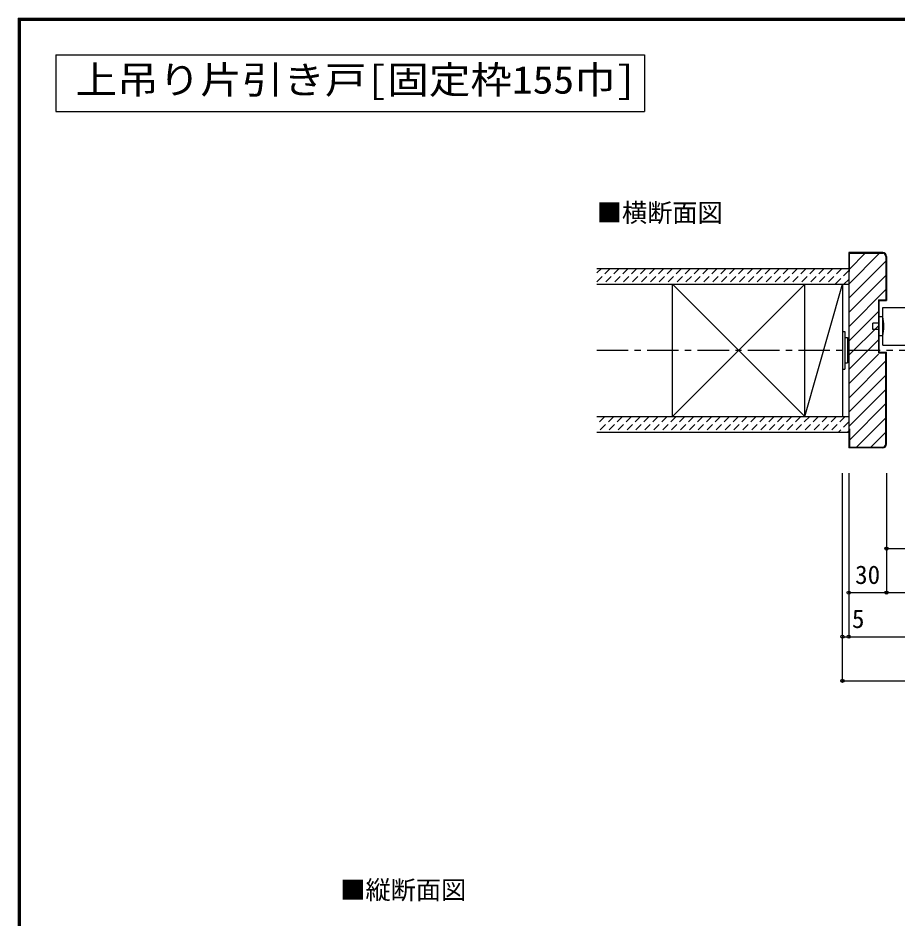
# Model space of a CAD drawing. Units: millimetres, scale not verified. Extents: x -973 to 977, y -718 to 696.
# Drawn here: x -973 to -275, y -20 to 696 of the extents above; entities that cross this region are included whole.
import ezdxf
from ezdxf.enums import TextEntityAlignment as Align

# ---------------------------------------------------------------- set-up
doc = ezdxf.new("R2010")
doc.units = ezdxf.units.MM
doc.header["$LTSCALE"] = 5
doc.header["$PDMODE"] = 32
doc.header["$PDSIZE"] = 2.5
doc.linetypes.add('CHAIN1', pattern=[8, 5, -1, 1, -1])
doc.linetypes.add('DASHED1', pattern=[1.8, 1.2, -0.6])
for name, color, linetype in [('0-1_通り芯', 4, 'CHAIN1'), ('0-2_柱', 3, 'Continuous'), ('0-3_仕上げ', 2, 'Continuous'), ('0-4_枠', 3, 'Continuous'), ('0-6_扉', 2, 'Continuous'), ('0-7_金物', 7, 'Continuous'), ('0-A_文字', 3, 'Continuous'), ('0-B_寸法', 7, 'Continuous'), ('0-C_ハッチ', 4, 'DASHED1'), ('F-1_枠', 6, 'Continuous')]:
    doc.layers.add(name, color=color, linetype=linetype)
doc.styles.add('ＭＳ ゴシック', font='')
doc.styles.get('ＭＳ ゴシック').set_extended_font_data('MS Gothic')

msp = doc.modelspace()

# ---------------------------------------------------------------- linework, layer by layer
at = {"layer": '0-1_通り芯'}
msp.add_line((-513.993, 431.994), (511.306, 431.994), dxfattribs=at)
at = {"layer": '0-2_柱', "color": 7}
for p, q in [((-453.872, 379.494), (-348.872, 484.494)), ((-348.872, 379.494), (-453.872, 484.494)), ((-348.872, 379.494), (-318.993, 484.494))]:
    msp.add_line(p, q, dxfattribs=at)
at = {"layer": '0-2_柱'}
for p, q in [((-453.872, 379.494), (-453.872, 484.494)), ((-348.872, 379.494), (-348.872, 484.494)), ((-318.993, 484.494), (-318.993, 379.494))]:
    msp.add_line(p, q, dxfattribs=at)
at = {"layer": '0-3_仕上げ'}
for p, q in [((-513.993, 496.994), (-313.993, 496.994)), ((-513.993, 484.494), (-313.993, 484.494)), ((-513.993, 379.494), (-313.993, 379.494)), ((-513.993, 366.994), (-313.993, 366.994))]:
    msp.add_line(p, q, dxfattribs=at)
at = {"layer": '0-4_枠'}
for p, q in [((-313.993, 509.494), (-313.993, 354.494)), ((-286.993, 509.494), (-313.993, 509.494)), ((-284.493, 506.494), (-284.493, 471.994)), ((-283.993, 506.494), (-283.993, 471.494)), ((-313.493, 494.494), (-313.993, 494.494)), ((-290.493, 471.994), (-284.493, 471.994)), ((-290.493, 471.994), (-290.493, 429.994)), ((-289.993, 471.494), (-283.993, 471.494)), ((-289.993, 471.494), (-289.993, 430.494)), ((-290.493, 429.994), (-284.493, 429.994)), ((-289.993, 430.494), (-283.993, 430.494)), ((-284.493, 357.494), (-284.493, 429.994)), ((-283.993, 357.494), (-283.993, 430.494)), ((-313.493, 369.494), (-313.993, 369.494)), ((-313.493, 369.494), (-313.493, 354.994)), ((-286.993, 354.494), (-313.993, 354.494)), ((-313.493, 354.994), (-286.993, 354.994))]:
    msp.add_line(p, q, dxfattribs=at)
msp.add_lwpolyline([(-313.493, 494.494), (-313.493, 508.994), (-286.993, 508.994)], dxfattribs=at)
for centre, radius, start, end in [((-286.993, 506.494), 3, 0, 90), ((-286.993, 506.494), 2.5, 0, 90), ((-286.993, 357.494), 2.5, 270, 0), ((-286.993, 357.494), 3, 270, 0)]:
    msp.add_arc(centre, radius, start, end, dxfattribs=at)
at = {"layer": '0-6_扉', "color": 6}
for p, q in [((-286.993, 465.994), (-146.668, 465.994)), ((-286.993, 435.994), (-286.993, 465.994)), ((-286.993, 435.994), (-257.857, 435.994))]:
    msp.add_line(p, q, dxfattribs=at)
at = {"layer": '0-7_金物'}
for p, q in [((-286.993, 458.494), (-289.993, 458.494)), ((-289.993, 453.494), (-294.993, 453.494)), ((-318.993, 446.994), (-316.993, 446.994)), ((-318.993, 446.994), (-318.993, 416.994)), ((-316.993, 446.994), (-316.993, 416.994)), ((-316.993, 441.994), (-314.993, 441.994)), ((-314.993, 441.994), (-314.993, 421.994)), ((-314.993, 440.994), (-313.993, 440.994)), ((-314.993, 422.994), (-313.993, 422.994)), ((-318.993, 416.994), (-316.993, 416.994)), ((-316.993, 421.994), (-314.993, 421.994))]:
    msp.add_line(p, q, dxfattribs=at)
for points in [[(-286.993, 443.494), (-289.993, 443.494), (-289.993, 458.494)], [(-289.993, 448.494), (-294.993, 448.494), (-294.993, 453.494)]]:
    msp.add_lwpolyline(points, dxfattribs=at)
msp.add_arc((-317.444, 450.994), 31.361, 346.16371, 13.83632, dxfattribs=at)
at = {"layer": '0-A_文字'}
for p, q in [((-943.333, 666.667), (-943.333, 621.667)), ((-943.333, 666.667), (-476.179, 666.667)), ((-476.179, 666.667), (-476.179, 621.667)), ((-943.333, 621.667), (-476.179, 621.667))]:
    msp.add_line(p, q, dxfattribs=at)
at = {"layer": '0-B_寸法', "color": 4}
for p, q in [((-318.993, 169.494), (-318.993, 334.494)), ((-313.993, 334.494), (-313.993, 204.494)), ((-283.993, 334.494), (-283.993, 239.494)), ((-283.993, 274.494), (281.306, 274.494)), ((-313.993, 239.494), (311.306, 239.494)), ((-318.993, 204.494), (-313.993, 204.494)), ((-313.993, 204.494), (311.306, 204.494)), ((-318.993, 169.494), (316.306, 169.494))]:
    msp.add_line(p, q, dxfattribs=at)
at = {"layer": '0-B_寸法'}
for p in [(-283.993, 274.494), (-313.993, 239.494), (-283.993, 239.494), (-318.993, 204.494), (-313.993, 204.494), (-318.993, 169.494)]:
    msp.add_point(p, dxfattribs=at)
at = {"layer": '0-C_ハッチ', "linetype": 'Continuous'}
for p, q in [((-289.557, 508.994), (-313.993, 484.558)), ((-300.87, 508.994), (-313.493, 496.371)), ((-284.493, 502.744), (-313.993, 473.244)), ((-284.493, 491.43), (-313.993, 461.93)), ((-284.493, 480.116), (-313.993, 450.616)), ((-290.493, 462.803), (-313.993, 439.303)), ((-290.493, 451.489), (-313.993, 427.989)), ((-290.493, 440.175), (-313.993, 416.675)), ((-290.361, 428.994), (-313.993, 405.362)), ((-284.493, 423.548), (-313.993, 394.048)), ((-284.493, 412.234), (-313.993, 382.734)), ((-284.493, 400.921), (-313.993, 371.42)), ((-284.493, 389.607), (-313.493, 360.607)), ((-284.493, 378.293), (-307.792, 354.994)), ((-284.493, 366.979), (-296.479, 354.994))]:
    msp.add_line(p, q, dxfattribs=at)
at = {"layer": '0-C_ハッチ'}
for p, q in [((-510.343, 496.994), (-513.993, 493.344)), ((-503.272, 496.994), (-513.993, 486.273)), ((-496.201, 496.994), (-508.701, 484.494)), ((-489.13, 496.994), (-501.63, 484.494)), ((-482.059, 496.994), (-494.559, 484.494)), ((-474.988, 496.994), (-487.488, 484.494)), ((-467.917, 496.994), (-480.417, 484.494)), ((-460.846, 496.994), (-473.346, 484.494)), ((-453.775, 496.994), (-466.275, 484.494)), ((-446.704, 496.994), (-459.204, 484.494)), ((-439.633, 496.994), (-452.133, 484.494)), ((-432.562, 496.994), (-445.062, 484.494)), ((-425.491, 496.994), (-437.991, 484.494)), ((-418.42, 496.994), (-430.92, 484.494)), ((-411.348, 496.994), (-423.848, 484.494)), ((-404.277, 496.994), (-416.777, 484.494)), ((-397.206, 496.994), (-409.706, 484.494)), ((-390.135, 496.994), (-402.635, 484.494)), ((-383.064, 496.994), (-395.564, 484.494)), ((-375.993, 496.994), (-388.493, 484.494)), ((-368.922, 496.994), (-381.422, 484.494)), ((-361.851, 496.994), (-374.351, 484.494)), ((-354.78, 496.994), (-367.28, 484.494)), ((-347.709, 496.994), (-360.209, 484.494)), ((-340.638, 496.994), (-353.138, 484.494)), ((-333.567, 496.994), (-346.067, 484.494)), ((-326.496, 496.994), (-338.996, 484.494)), ((-319.425, 496.994), (-331.925, 484.494)), ((-313.993, 495.354), (-324.854, 484.494)), ((-313.993, 488.283), (-317.782, 484.494)), ((-507.635, 379.494), (-513.993, 373.136)), ((-500.564, 379.494), (-513.064, 366.994)), ((-493.493, 379.494), (-505.993, 366.994)), ((-486.422, 379.494), (-498.922, 366.994)), ((-479.351, 379.494), (-491.851, 366.994)), ((-472.28, 379.494), (-484.78, 366.994)), ((-465.209, 379.494), (-477.709, 366.994)), ((-458.138, 379.494), (-470.638, 366.994)), ((-451.067, 379.494), (-463.567, 366.994)), ((-443.996, 379.494), (-456.496, 366.994)), ((-436.925, 379.494), (-449.425, 366.994)), ((-429.854, 379.494), (-442.354, 366.994)), ((-422.782, 379.494), (-435.282, 366.994)), ((-415.711, 379.494), (-428.211, 366.994)), ((-408.64, 379.494), (-421.14, 366.994)), ((-401.569, 379.494), (-414.069, 366.994)), ((-394.498, 379.494), (-406.998, 366.994)), ((-387.427, 379.494), (-399.927, 366.994)), ((-380.356, 379.494), (-392.856, 366.994)), ((-373.285, 379.494), (-385.785, 366.994)), ((-366.214, 379.494), (-378.714, 366.994)), ((-359.143, 379.494), (-371.643, 366.994)), ((-352.072, 379.494), (-364.572, 366.994)), ((-345.001, 379.494), (-357.501, 366.994)), ((-337.93, 379.494), (-350.43, 366.994)), ((-330.859, 379.494), (-343.359, 366.994)), ((-323.787, 379.494), (-336.287, 366.994)), ((-316.716, 379.494), (-329.216, 366.994)), ((-313.993, 375.146), (-322.145, 366.994)), ((-313.993, 368.075), (-315.074, 366.994))]:
    msp.add_line(p, q, dxfattribs=at)
at = {"layer": 'F-1_枠'}
for p, q in [((-973.347, 695.833), (-973.347, -700.833)), ((-973.347, 695.833), (976.653, 695.833)), ((-973.347, 695), (976.653, 695)), ((-973.347, 694.167), (976.653, 694.167)), ((-972.514, 695.833), (-972.514, -700.833)), ((-971.68, 695.833), (-971.68, -700.833))]:
    msp.add_line(p, q, dxfattribs=at)

# ---------------------------------------------------------------- texts
at = {"layer": '0-A_文字', "style": 'ＭＳ ゴシック', "width": 1.1}
msp.add_text('上吊り片引き戸[固定枠155巾]', height=21.99, dxfattribs=at).set_placement((-927.708, 629.167), align=Align.BOTTOM_LEFT)
at = {"layer": '0-A_文字', "color": 7, "style": 'ＭＳ ゴシック'}
for s, p in [('■横断面図', (-513.993, 529.494)), ('■縦断面図', (-717.565, -8.322))]:
    msp.add_text(s, height=14.66, dxfattribs=at).set_placement(p, align=Align.BOTTOM_LEFT)
at = {"layer": '0-B_寸法', "style": 'ＭＳ ゴシック'}
for s, p in [('30', (-308.993, 241.994)), ('5', (-311.493, 206.994))]:
    msp.add_text(s, height=14.66, dxfattribs=at).set_placement(p, align=Align.BOTTOM_LEFT)

doc.saveas('drawing.dxf')
